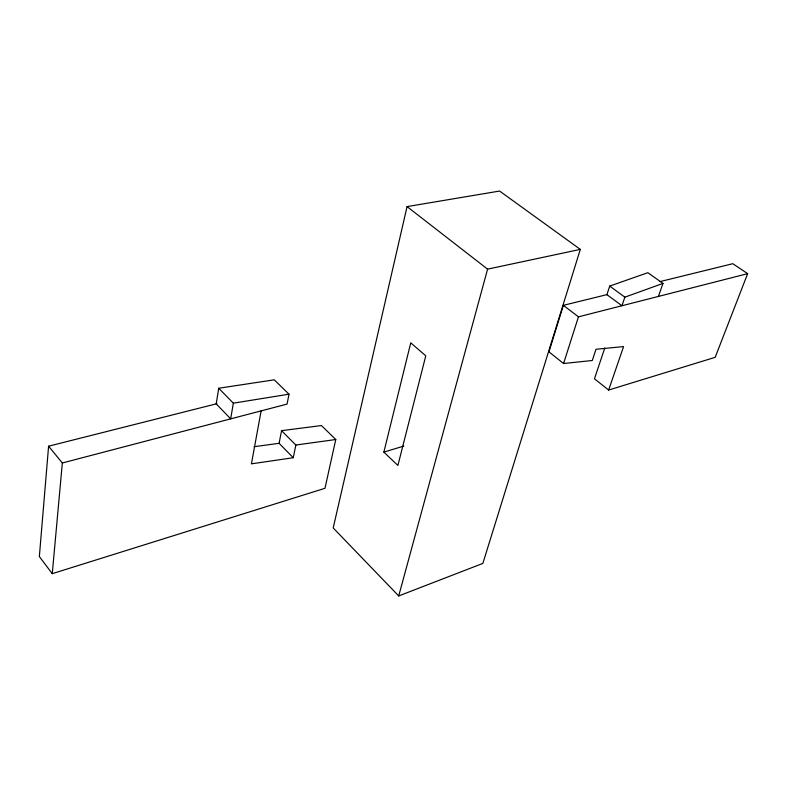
<?xml version="1.0" encoding="UTF-8"?>
<svg xmlns="http://www.w3.org/2000/svg" width="787" height="787" viewBox="0 0 787 787"><rect width="100%" height="100%" fill="white"/><g stroke="black" fill="none" stroke-linecap="round" stroke-linejoin="round"><path stroke-width="1.18" d="M216.917 403.692L48.597 446.199L39.35 556.557L52.257 573.664L324.982 488.294L335.774 439.52L321.45 425.551L281.559 430.666L279.1 443.317L293.266 457.729L295.843 445.039L281.559 430.666M52.257 573.664L62.34 462.982L48.597 446.199M218.727 388.247L216.209 403.879L230.68 418.861L233.336 403.17L218.727 388.247L274.26 379.816L288.986 394.189L287.068 404.085L62.34 462.982M261.117 410.883L251.437 463.838L293.266 457.729M407.056 206.597L333.196 527.959L398.714 595.946L482.854 563.403L580.314 249.381L499.597 191.054L407.056 206.597L487.586 269.144L580.314 249.381M383.869 452.112L410.745 342.837L425.777 355.822L397.897 465.461L383.869 452.112L403.81 446.072M398.714 595.946L487.586 269.144M607.525 294.486L563.374 305.336L548.933 351.838L563.571 363.515L592.286 360.505L596.015 349.261L623.579 346.595L608.636 390.037L594.451 378.793L604.77 348.031M563.571 363.515L578.455 316.846L747.65 273.66L715.176 357.328L608.636 390.037M609.718 286.094L606.905 294.633L621.956 305.74L624.848 297.161L662.979 283.418L647.839 272.695L609.718 286.094L624.848 297.161M658.394 296.443L662.979 283.418M660.018 281.589L732.805 263.704L747.65 273.66M233.336 403.17L288.986 394.189M295.843 445.039L335.774 439.52M254.034 446.711L279.1 443.317M563.374 305.336L578.455 316.846"/></g></svg>
